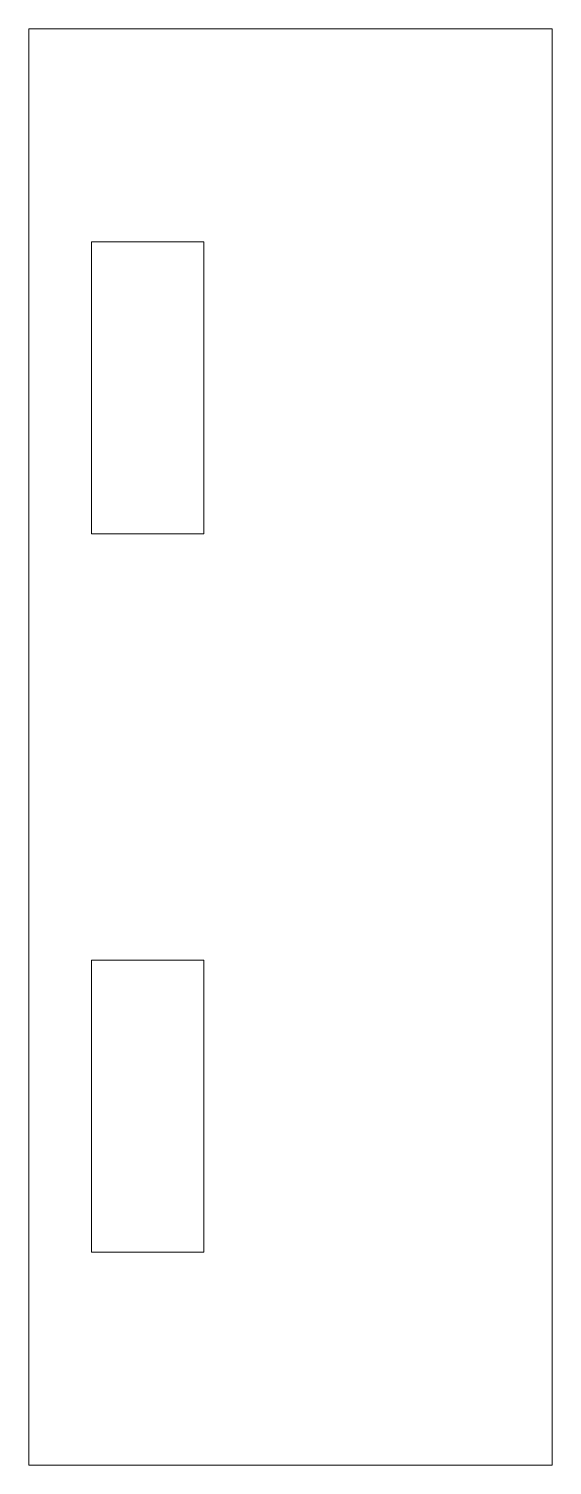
# Model space of a CAD drawing. Header units: inches. Extents: x -53.7 to -42, y -32 to 0.
import ezdxf

# ---------------------------------------------------------------- set-up
doc = ezdxf.new("R2010")
doc.units = ezdxf.units.IN
doc.header["$MEASUREMENT"] = 0

msp = doc.modelspace()

# ---------------------------------------------------------------- linework, layer by layer
at = {"color": 7, "linetype": 'Continuous', "lineweight": 15}
for p, q in [((-53.661, -32), (-53.661, 0)), ((-42.002, 0), (-53.661, 0)), ((-42.002, -32), (-42.002, 0)), ((-52.26, -4.75), (-49.76, -4.75)), ((-52.26, -11.25), (-52.26, -4.75)), ((-49.76, -4.75), (-49.76, -11.25)), ((-49.76, -11.25), (-52.26, -11.25)), ((-52.26, -20.75), (-49.76, -20.75)), ((-52.26, -27.25), (-52.26, -20.75)), ((-49.76, -20.75), (-49.76, -27.25)), ((-49.76, -27.25), (-52.26, -27.25)), ((-42.002, -32), (-53.661, -32))]:
    msp.add_line(p, q, dxfattribs=at)

doc.saveas('drawing.dxf')
